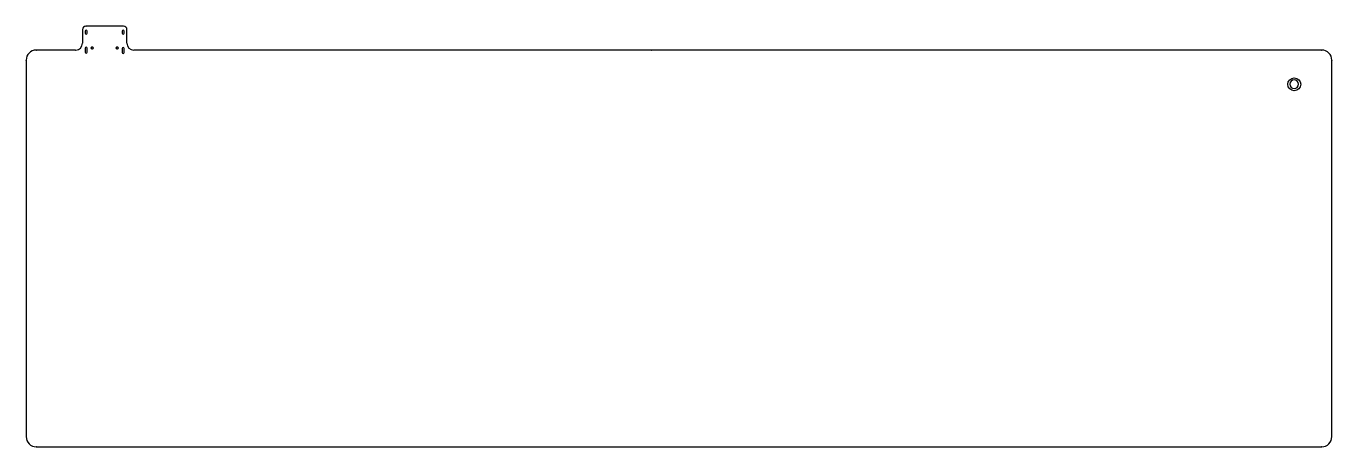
# Model space of a CAD drawing. Header units: millimetres. Extents: x -893 to -590, y 793 to 891.
import ezdxf

# ---------------------------------------------------------------- set-up
doc = ezdxf.new("R2010")
doc.units = ezdxf.units.MM
doc.layers.get('0').update_dxf_attribs({"linetype": 'CONTINUOUS'})

msp = doc.modelspace()

# ---------------------------------------------------------------- linework, layer by layer
for p, q in [((-879.95, 890.29), (-879.95, 887.14)), ((-870.45, 891.1), (-879.14, 891.1)), ((-869.64, 887.14), (-869.64, 890.29)), ((-881.56, 885.54), (-890.65, 885.54)), ((-747.81, 885.54), (-868.03, 885.54)), ((-592.24, 885.54), (-747.78, 885.54)), ((-893.05, 883.14), (-893.05, 795.86)), ((-589.84, 795.86), (-589.84, 883.14)), ((-890.65, 793.46), (-592.24, 793.46))]:
    msp.add_line(p, q)
for points in [[(-878.89, 889.49), (-878.89, 889.94, 1), (-879.34, 889.94), (-879.34, 889.49, 1)], [(-870.71, 889.94), (-870.71, 889.49, 1), (-870.26, 889.49), (-870.26, 889.94, 1)], [(-878.9, 885.06), (-878.9, 886.01, 1), (-879.35, 886.01), (-879.35, 885.06, 1)], [(-870.71, 885.92), (-870.71, 884.97, 1), (-870.26, 884.97), (-870.26, 885.92, 1)]]:
    msp.add_lwpolyline(points, format="xyb", close=True)
for centre, radius in [((-877.7, 886.03), 0.25), ((-871.92, 886.03), 0.25), ((-598.58, 877.6), 1.5)]:
    msp.add_circle(centre, radius)
at = {"extrusion": (0, 0, -1)}
for centre, radius in [((877.7, 886.03), 0.213), ((871.92, 886.03), 0.213), ((598.58, 877.6), 1)]:
    msp.add_circle(centre, radius, dxfattribs=at)
for centre, radius, start, end in [((-879.16, 890.3), 0.794, 91.146, 178.854), ((-879.95, 890.3), 0.0159, -90, 89.427), ((-879.16, 891.1), 0.0159, -179.427, 0), ((-870.43, 891.1), 0.0159, 180, 359.427), ((-870.43, 890.3), 0.794, 1.146, 88.854), ((-869.64, 890.3), 0.0159, 90.573, 270), ((-890.67, 883.16), 2.38, 90.5347, 179.6181), ((-890.67, 885.54), 0.0222, -179.7327, 0), ((-881.54, 885.54), 0.0222, -180, 0.401), ((-881.54, 887.13), 1.59, 270.8021, 359.427), ((-879.95, 887.13), 0.0159, -90.2865, 90), ((-869.64, 887.13), 0.0159, 90, 270.2865), ((-868.05, 887.13), 1.59, 180.573, 269.4271), ((-868.05, 885.54), 0.0159, -180.2864, 0), ((-747.79, 885.54), 0.0159, -180, 0), ((-592.22, 885.54), 0.0159, 180, 359.8091), ((-592.22, 883.16), 2.38, 0.382, 89.6181), ((-893.05, 883.16), 0.0159, -90, 89.8091), ((-589.84, 883.16), 0.0159, 90.191, 270), ((-893.05, 795.85), 0.0159, -89.8091, 90), ((-890.67, 795.85), 2.38, 180.3819, 269.6181), ((-592.22, 795.85), 2.38, 270.3819, 359.618), ((-589.84, 795.85), 0.0159, 90, 269.809), ((-890.67, 793.46), 0.0159, 0, 179.8091), ((-592.22, 793.46), 0.0159, 0.1909, 180)]:
    msp.add_arc(centre, radius, start, end)

doc.saveas('drawing.dxf')
